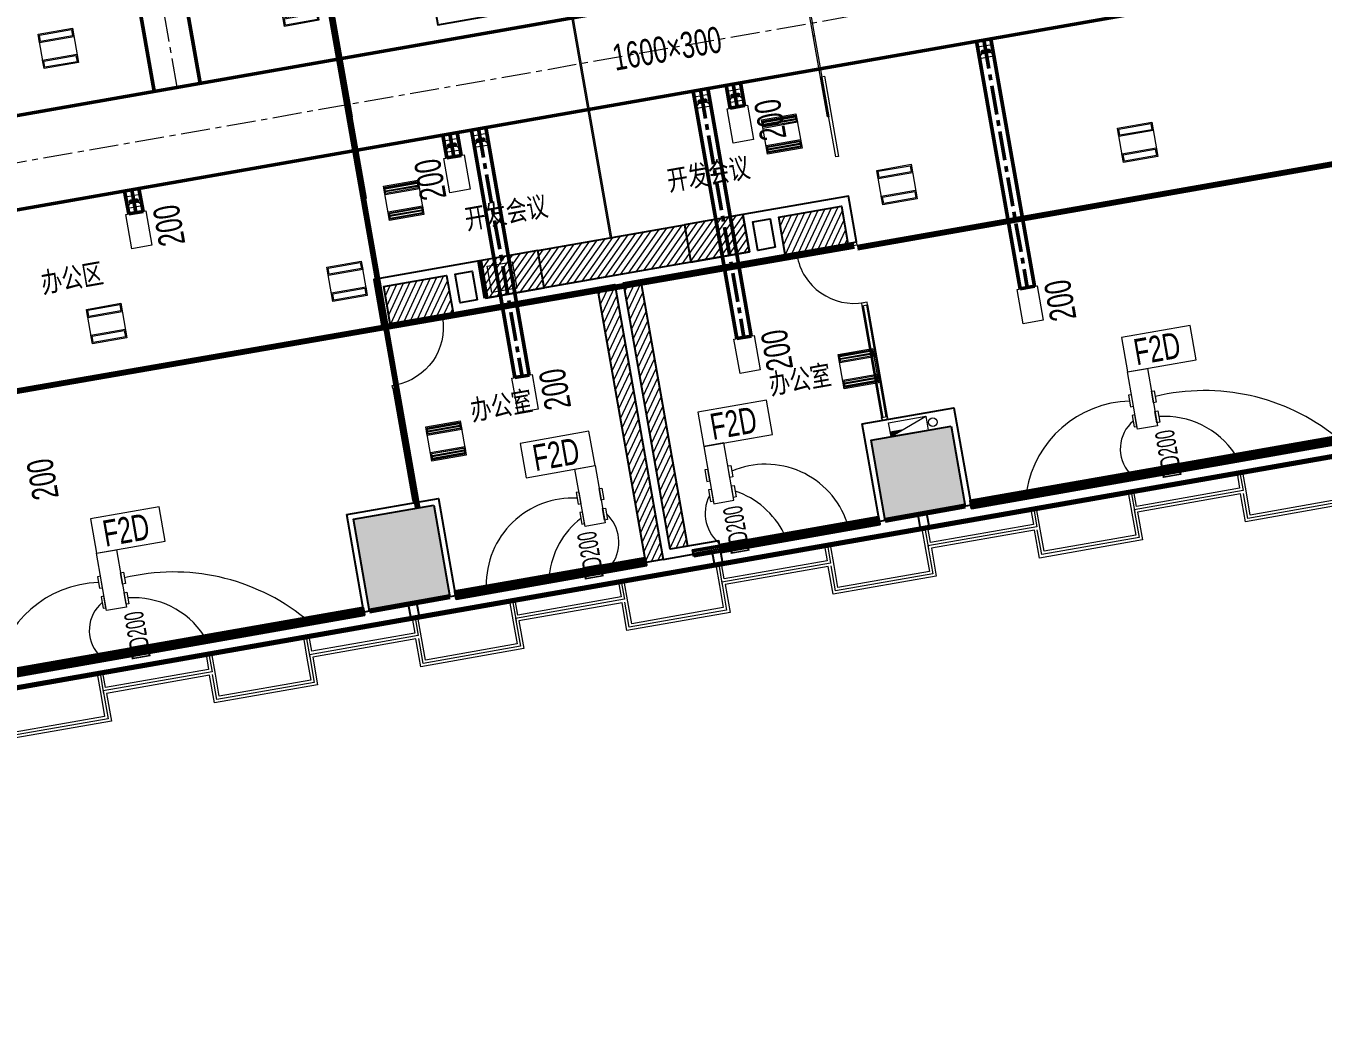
# Model space of a CAD drawing. Extents: x 268762 to 375185, y -23962 to 35476.
# Drawn here: x 312995 to 335298, y -16635 to 400 of the extents above; entities that cross this region are included whole.
import ezdxf
from ezdxf.enums import TextEntityAlignment as Align

# ---------------------------------------------------------------- set-up
doc = ezdxf.new("R2010")
doc.units = 0
doc.header["$LTSCALE"] = 400
doc.header["$MEASUREMENT"] = 0
doc.linetypes.add('CENTER', pattern=[2, 1.25, -0.25, 0.25, -0.25])
doc.linetypes.add('DASH', pattern=[0.35, 0.25, -0.1])
doc.layers.get('0').update_dxf_attribs({"color": 8})
for name, color, linetype, lineweight in [('A05-307S$0$BP_07__消火栓标注', 8, 'Continuous', 9), ('A05-307S$0$BP_07_A-PATT-WALL', 8, 'Continuous', 13), ('A05-307S$0$BP_07_A-STRU-COLS', 8, 'Continuous', 25), ('A05-307S$0$BP_07_A-WALL-FULL', 8, 'Continuous', 70), ('A05-307S$0$BP_07_BP-01$0$A-GLAZ-FULL', 8, 'Continuous', 13), ('A05-307S$0$FF_07_A-1', 8, 'Continuous', 13), ('A05-307S$0$FF_07_A-HVAC-FIXT', 8, 'Continuous', 35), ('A05-307S$0$PP_07_A-1', 8, 'Continuous', 13), ('A05-307S$0$PP_07_A-ANNO-RMNA-CH', 8, 'Continuous', 13), ('A05-307S$0$PP_07_A-DOOR', 8, 'Continuous', 13), ('A05-307S$0$PP_07_A-EQPM', 8, 'Continuous', 9), ('A05-307S$0$PP_07_A-FURN-WKSF', 8, 'Continuous', 25), ('A05-307S$0$PP_07_A-GLAZ-FULL', 8, 'Continuous', 13), ('A05-307S$0$PP_07_A-MLWK-SURF', 8, 'Continuous', 25), ('A05-307S$0$PP_07_A-PATT-MLWK', 8, 'Continuous', 13), ('A05-307S$0$PP_07_A-WALL-BLCK', 8, 'Continuous', 25), ('A05-307S$0$PP_07_A-WALL-FULL', 8, 'Continuous', 70), ('A05-307S$0$PP_07_PP_13$0$A-DOOR', 8, 'Continuous', 13), ('A05-307S$0$PP_07_PP_13$1$A-WALL-FULL', 8, 'Continuous', 70), ('暖通-送风-2D边线', 2, 'Continuous', 50), ('暖通-送风-圆风管中线', 5, 'CENTER', 50), ('暖通-送风-方风管中线', 8, 'CENTER', 15), ('暖通-送风-标注', 3, 'Continuous', 20), ('暖通-送风-法兰', 3, 'Continuous', 20), ('暖通-送风-阀门', 3, 'Continuous', 20)]:
    doc.layers.add(name, color=color, linetype=linetype, lineweight=lineweight)
doc.layers.add('暖通-排风-风口', color=7, linetype='Continuous')
doc.layers.add('防火帆布', color=1, linetype='DASH')
doc.styles.add('A05-307S$0$Standard', font='txt')
doc.styles.add('NT', font='@hvac.shx', dxfattribs={"width": 0.7, "bigfont": '@hvac1.shx'})
doc.linetypes.add('BATTING', pattern='A,0.0001,-0.1,[134,ltypeshp.shx,S=0.1,R=0,X=-0.1,Y=0],-0.2,[134,ltypeshp.shx,S=0.1,R=180,X=0.1,Y=0],-0.1', length=0.4001)

# ---------------------------------------------------------------- blocks, each defined once
blk = doc.blocks.new('A05-307S$0$A05_307S_dwg_A$C03726D9D-2248-Level 1')
at = {"layer": 'A05-307S$0$PP_07_A-GLAZ-FULL', "color": 0}
blk.add_lwpolyline([(-25, -50), (-25, -40), (0, -40), (0, 40), (-25, 40), (-25, 50), (-50, 50), (-50, -50)], close=True, dxfattribs=at)
blk = doc.blocks.new('A05-307S$0$A05_307S_dwg_A$C03726D9D-2249-Level 1')
at = {"layer": 'A05-307S$0$PP_07_A-GLAZ-FULL', "color": 0}
blk.add_lwpolyline([(-25, -50), (-25, -40), (0, -40), (0, 40), (-25, 40), (-25, 50), (-50, 50), (-50, -50)], close=True, dxfattribs=at)
blk = doc.blocks.new('A05-307S$0$A05_307S_dwg_A$C7DC21D1F-2250-Level 1')
at = {"layer": 'A05-307S$0$PP_07_A-DOOR', "color": 0}
for points in [[(-50, -50), (0, -50), (0, 50), (-50, 50)], [(1000, -50), (1050, -50), (1050, 50), (1000, 50)]]:
    blk.add_lwpolyline(points, close=True, dxfattribs=at)
blk.add_lwpolyline([(0, 0), (12, 0), (12, -1000), (0, -1000), (0, 0)], dxfattribs=at)
blk.add_arc((0, 0), 1000, 270, 0, dxfattribs=at)
blk = doc.blocks.new('A05-307S$0$A05_307S_dwg_A$C7DC21D1F-2247-Level 1')
at = {"layer": 'A05-307S$0$PP_07_A-DOOR', "color": 0}
for points in [[(-50, -50), (0, -50), (0, 50), (-50, 50)], [(1000, -50), (1050, -50), (1050, 50), (1000, 50)]]:
    blk.add_lwpolyline(points, close=True, dxfattribs=at)
blk.add_lwpolyline([(0, 0), (12, 0), (12, -1000), (0, -1000), (0, 0)], dxfattribs=at)
blk.add_arc((0, 0), 1000, 270, 0, dxfattribs=at)
blk = doc.blocks.new('A05-307S$0$A05_307S_dwg_breakout-1-2254-Level 1')
at = {"layer": 'A05-307S$0$PP_07_A-DOOR', "color": 8}
for p, q in [((-2235, -150), (-2235, 10)), ((-2215, -150), (-2215, 10)), ((-10, -150), (-10, 10)), ((10, -150), (10, 10)), ((2215, -150), (2215, 10)), ((2235, -150), (2235, 10))]:
    blk.add_line(p, q, dxfattribs=at)
for points in [[(-2000, 30), (-2000, 10), (-2800, 10), (-2800, 30), (-2000, 30), (-1434, 596), (-1420, 582), (-1986, 16)], [(2000, 30), (2000, 10), (2800, 10), (2800, 30), (2000, 30), (1434, 596), (1420, 582), (1986, 16)], [(-2000, 10), (-1434, -556), (-1420, -542), (-1986, 24)], [(-1200, 30), (1200, 30), (1200, 10), (-1200, 10)], [(2000, 10), (1434, -556), (1420, -542), (1986, 24)], [(-116, -393), (-116, -1423), (-86, -1423), (-86, -393)], [(-56, -393), (-56, -1423), (-26, -1423), (-26, -393)], [(4, -393), (4, -1423), (34, -1423), (34, -393)], [(64, -393), (64, -1423), (94, -1423), (94, -393)], [(-15, -1500), (-150, -1500), (-150, -1470), (-15, -1470)], [(-15, -1500), (-15, -2530), (15, -2530), (15, -1500)], [(15, -1500), (150, -1500), (150, -1470), (15, -1470)], [(-15, -2530), (-15, -3560), (15, -3560), (15, -2530)], [(-15, -3560), (-15, -4590), (15, -4590), (15, -3560)], [(-15, -4590), (-15, -5620), (15, -5620), (15, -4590)]]:
    blk.add_lwpolyline(points, close=True, dxfattribs=at)
for points in [[(-4025, 10), (-3800, 10), (-3098, -702), (-3084, -688), (-3786, 24), (-3800, 10), (-3800, 30), (-4025, 30), (-4025, -2805), (-4045, -2805), (-4045, 30), (-4025, 30)], [(4025, 10), (3800, 10), (3098, -702), (3084, -688), (3786, 24), (3800, 10), (3800, 30), (4045, 30)], [(4025, 30), (4045, 30), (4045, -2805), (4025, -2805), (4025, 30)], [(-4025, -2805), (-4045, -2805), (-4045, -4220), (-4025, -4220), (-4025, -2805)], [(4025, -2805), (4045, -2805), (4045, -4220), (4025, -4220), (4025, -2805)]]:
    blk.add_lwpolyline(points, dxfattribs=at)
for centre, radius, start, end in [((-2026, 20), 826, 317.1812, 42.8188), ((2026, 20), 826, 137.1812, 222.8188), ((-4205, 174), 1415, 322.4443, 353.3252), ((4205, 174), 1415, 186.6748, 217.5557)]:
    blk.add_arc(centre, radius, start, end, dxfattribs=at)
at = {"layer": 'A05-307S$0$PP_07_PP_13$0$A-DOOR', "color": 8}
for points in [[(-4095, -3520), (-4095, -4920), (-4045, -4920), (-4045, -3520), (-4095, -3520)], [(4095, -3520), (4095, -4920), (4045, -4920), (4045, -3520), (4095, -3520)]]:
    blk.add_lwpolyline(points, dxfattribs=at)
at = {"layer": 'A05-307S$0$PP_07_PP_13$1$A-WALL-FULL', "color": 8, "lineweight": 25}
for points in [[(250, -1350), (250, -150), (-250, -150), (-250, -1350), (-2150, -1350), (-2150, -150), (-2300, -150), (-2300, -1500), (-150, -1500), (-150, -250), (150, -250), (150, -1500), (2300, -1500), (2300, -150)], [(2300, -150), (2150, -150), (2150, -1350), (250, -1350)]]:
    blk.add_lwpolyline(points, dxfattribs=at)
blk = doc.blocks.new('A05-307S$0$A05_307S_dwg_GPS_xf_消火栓单平-2240-Level 1')
at = {"layer": 'A05-307S$0$BP_07__消火栓标注'}
blk.add_hatch(color=0, dxfattribs=at).paths.add_polyline_path([(-325, -240), (-81, -150), (-325, -150)], flags=0)
at = {"layer": 'A05-307S$0$BP_07__消火栓标注', "color": 0}
blk.add_lwpolyline([(-325, -240), (-325, 0), (325, 0), (325, -240), (-325, -240), (325, 0)], dxfattribs=at)
blk = doc.blocks.new('A05-307S$0$A05_307S_dwg_HVAC-plan-V8-Level 1')
at = {"layer": 'A05-307S$0$FF_07_A-1', "color": 0}
for points in [[(0, 450), (0, 600), (600, 600), (600, 450)], [(0, 600), (600, 600), (600, 0), (0, 0), (0, 150), (600, 150), (600, 0), (0, 0)], [(20, 470), (20, 580), (580, 580), (580, 470)], [(20, 20), (20, 130), (580, 130), (580, 20)]]:
    blk.add_lwpolyline(points, close=True, dxfattribs=at)
blk = doc.blocks.new('A05-307S$0$A05_307S_dwg_HVAC-plan-V9-Level 1')
at = {"layer": 'A05-307S$0$FF_07_A-1'}
h = blk.add_hatch(dxfattribs=at)
h.set_pattern_fill('FP_22', color=0, style=0, pattern_type=2)
h.set_pattern_definition([(180, (51437.475, 6017.17), (-6e-15, -47.625), []), (180, (51421.6, 6033.046), (-6e-15, -47.625), [])])
h.paths.add_polyline_path([(20, 470), (580, 470), (580, 580), (20, 580)], flags=0)
h = blk.add_hatch(dxfattribs=at)
h.set_pattern_fill('FP_23', color=0, style=0, pattern_type=2)
h.set_pattern_definition([(180, (51887.475, 6017.17), (-6e-15, -47.625), []), (180, (51871.6, 6033.046), (-6e-15, -47.625), [])])
h.paths.add_polyline_path([(20, 20), (580, 20), (580, 130), (20, 130)], flags=0)
at = {"layer": 'A05-307S$0$FF_07_A-1', "color": 0}
for points in [[(0, 450), (0, 600), (600, 600), (600, 450)], [(0, 600), (600, 600), (600, 0), (0, 0), (0, 150), (600, 150), (600, 0), (0, 0)], [(20, 470), (20, 580), (580, 580), (580, 470)], [(20, 20), (20, 130), (580, 130), (580, 20)]]:
    blk.add_lwpolyline(points, close=True, dxfattribs=at)
blk = doc.blocks.new('VAV变风量末端（吊顶式）')
at = {"layer": '暖通-送风-阀门'}
for points in [[(-88257, 254067), (-88057, 254067), (-88057, 254017), (-88257, 254017)], [(-87907, 254067), (-87707, 254067), (-87707, 254017), (-87907, 254017)], [(-88657, 254017), (-87657, 254017), (-87657, 253667), (-88657, 253667)], [(-88257, 253617), (-88057, 253617), (-88057, 253667), (-88257, 253667)], [(-87907, 253617), (-87707, 253617), (-87707, 253667), (-87907, 253667)]]:
    blk.add_lwpolyline(points, close=True, dxfattribs=at)
blk = doc.blocks.new('FK3_H')
for p, q in [((0.5, 0.5), (-0.5, 0.5)), ((-0.5, 0.5), (-0.5, -0.5)), ((0.5, -0.5), (0.5, 0.5)), ((0.5, 0.25), (-0.5, 0.25)), ((0.5, 0), (-0.5, 0)), ((0.5, -0.25), (-0.5, -0.25)), ((-0.5, -0.5), (0.5, -0.5))]:
    blk.add_line(p, q)
blk = doc.blocks.new('*U141', base_point=(67653, 24635))
at = {"layer": '暖通-送风-法兰'}
for p, q in [((67778, 24735), (67528, 24735)), ((67778, 24535), (67528, 24535))]:
    blk.add_line(p, q, dxfattribs=at)
at = {"layer": '暖通-送风-阀门'}
for p, q in [((67528, 24735), (67528, 24535)), ((67659, 24691), (67546, 24578)), ((67646, 24691), (67759, 24578)), ((67778, 24735), (67778, 24535))]:
    blk.add_line(p, q, dxfattribs=at)
at = {"layer": '暖通-送风-阀门', "const_width": 40}
for points in [[(67583, 24635, 1), (67623, 24635, 1)], [(67683, 24635, 1), (67723, 24635, 1)]]:
    blk.add_lwpolyline(points, format="xyb", close=True, dxfattribs=at)

msp = doc.modelspace()

# ---------------------------------------------------------------- hatches: boundary and pattern name
at = {"layer": 'A05-307S$0$BP_07_A-PATT-WALL'}
h = msp.add_hatch(color=8, dxfattribs=at)
h.paths.add_polyline_path([(372089, -310), (373468, -68), (373455, 6), (372076, -236)])
h.paths.add_polyline_path([(354360, -3425), (355739, -3183), (355497, -1804), (354118, -2046)])
h.paths.add_polyline_path([(364603, -1625), (364590, -1551), (363212, -1794), (363225, -1868)])
h.paths.add_polyline_path([(345496, -4983), (346875, -4741), (346633, -3362), (345254, -3604), (345496, -4983)])
h.paths.add_polyline_path([(336632, -6541), (338011, -6298), (337769, -4919), (336390, -5162), (336632, -6541)])
h.paths.add_polyline_path([(310039, -11214), (311418, -10971), (311141, -9396), (309763, -9638)])
h.paths.add_polyline_path([(327768, -8098), (329147, -7856), (328904, -6477), (327526, -6719), (327644, -7395)])
h.paths.add_polyline_path([(320283, -9414), (320006, -7838), (318627, -8080), (318904, -9656), (319568, -9539)])
h.paths.add_polyline_path([(301175, -12771), (302554, -12529), (302277, -10953), (300898, -11196), (301175, -12771)])
h.paths.add_polyline_path([(283447, -15887), (284826, -15644), (284549, -14069), (283170, -14311), (283446, -15881)])
h.paths.add_polyline_path([(292311, -14329), (293690, -14087), (293413, -12511), (292034, -12753)])
h.paths.add_polyline_path([(291414, -1135), (291397, -1037), (290880, -1128), (290585, 547), (290388, 512), (290683, -1162), (290018, -1279), (290035, -1378)])
h.paths.add_polyline_path([(281219, -2927), (282550, -2693), (282238, -920), (280859, -1162), (281171, -2935)])
h.paths.add_polyline_path([(371192, 12884), (370880, 14657), (369501, 14415), (369813, 12642)])
h.paths.add_polyline_path([(360949, 11084), (362327, 11326), (362016, 13099), (360637, 12857), (360673, 12651)])
h.paths.add_polyline_path([(280508, 8929), (280196, 10702), (278817, 10460), (279129, 8687), (279177, 8695)])
h.paths.add_polyline_path([(367770, 24264), (369149, 24506), (368838, 26279), (367459, 26036), (367765, 24293)])
h.paths.add_polyline_path([(358889, 22804), (360268, 23047), (359991, 24623), (358612, 24380)])
h.paths.add_polyline_path([(288640, 10460), (288837, 10494), (288543, 12169), (288346, 12134), (288604, 10668)])
at = {"layer": 'A05-307S$0$PP_07_A-PATT-MLWK'}
h = msp.add_hatch(dxfattribs=at)
h.set_pattern_fill('FP_20', color=8, style=0, pattern_type=2)
h.set_pattern_definition([(54.967, (302476.26, -73947.155), (-77.99275, 54.67808), [])])
h.paths.add_polyline_path([(325434, -3483), (325321, -2843), (320791, -3639), (320903, -4279), (322259, -4041)], flags=0)
h = msp.add_hatch(dxfattribs=at)
h.set_pattern_fill('FP_1', color=8, style=0, pattern_type=2)
h.set_pattern_definition([(64.933, (304875.46, 13921.86), (-86.2787, 40.3553), [])])
h.paths.add_polyline_path([(327129, -3337), (327017, -2697), (325938, -2887), (326051, -3527), (326937, -3371)], flags=0)
h = msp.add_hatch(dxfattribs=at)
h.set_pattern_fill('FP_19', color=8, style=0, pattern_type=2)
h.set_pattern_definition([(64.933, (298089.45, 12729.36), (-86.2787, 40.3553), [])])
h.paths.add_polyline_path([(320338, -4531), (320226, -3890), (319147, -4080), (319260, -4720)], flags=0)
h = msp.add_hatch(dxfattribs=at)
h.set_pattern_fill('FP_8', color=8, style=0, pattern_type=2)
h.set_pattern_definition([(64.933, (318973.54, -3958.19), (-86.2787, 40.3553), [])])
h.paths.add_polyline_path([(323656, -8821), (323951, -8769), (323121, -4042), (322825, -4094), (323532, -8118)], flags=0)
h.paths.add_polyline_path([(324073, -8595), (324369, -8543), (323564, -3964), (323268, -4016), (323975, -8040)], flags=0)

# ---------------------------------------------------------------- linework, layer by layer
at = {"layer": 'A05-307S$0$BP_07__消火栓标注', "color": 8}
msp.add_circle((328588, -6411), 75, dxfattribs=at)
at = {"layer": 'A05-307S$0$BP_07_A-STRU-COLS', "color": 8}
for points in [[(328904, -6477), (329147, -7856), (327768, -8098), (327526, -6719)], [(320006, -7838), (320283, -9414), (318904, -9656), (318627, -8080)]]:
    msp.add_lwpolyline(points, close=True, dxfattribs=at)
at = {"layer": 'A05-307S$0$BP_07_A-WALL-FULL', "color": 8}
for p, q in [((329147, -7856), (327768, -8098)), ((320283, -9414), (318904, -9656))]:
    msp.add_line(p, q, dxfattribs=at)
msp.add_lwpolyline([(281534, 16391), (362488, 30617), (369377, 27252), (369397, 27139), (369791, 27208), (374594, -123), (280634, -16635), (275831, 10696), (276225, 10766), (276205, 10879)], close=True, dxfattribs=at)
at = {"layer": 'A05-307S$0$BP_07_BP-01$0$A-GLAZ-FULL', "color": 8}
for p, q in [((331997, -7609), (332059, -7964)), ((328451, -8232), (328514, -8587)), ((324906, -8855), (324968, -9210)), ((321360, -9478), (321422, -9833)), ((317814, -10101), (317877, -10456)), ((314269, -10724), (314331, -11079))]:
    msp.add_line(p, q, dxfattribs=at)
for points in [[(337414, -6657), (337468, -6963), (335596, -7292), (335680, -7770), (334006, -8064), (333931, -7635)], [(333868, -7280), (333922, -7586), (332051, -7915), (332135, -8393), (330460, -8687), (330385, -8258)], [(333918, -7271), (333819, -7289), (333864, -7545), (332091, -7857), (332046, -7600), (331948, -7618)], [(335622, -7729), (334047, -8006), (333980, -7626), (333918, -7271)], [(331948, -7618), (332010, -7973), (332077, -8352), (330501, -8629), (330434, -8249), (330372, -7895), (330273, -7912), (330318, -8168), (328546, -8480), (328501, -8223), (328402, -8241), (328464, -8596), (328531, -8975), (326955, -9252), (326889, -8873), (326826, -8518), (326728, -8535), (326773, -8791), (325000, -9103), (324955, -8846), (324856, -8864), (324919, -9219), (324985, -9598), (323410, -9875), (323343, -9496), (323281, -9141), (323182, -9158), (323227, -9414), (321454, -9726), (321409, -9470), (321311, -9487), (321373, -9842), (321440, -10221)], [(335738, -7810), (333965, -8122), (333881, -7644), (332109, -7955), (332193, -8433)], [(330323, -7903), (330376, -8209), (328505, -8538), (328589, -9016), (326915, -9310), (326839, -8881)], [(332193, -8433), (330420, -8745), (330336, -8267), (328563, -8578), (328647, -9056)], [(326777, -8526), (326831, -8832), (324959, -9161), (325043, -9639), (323369, -9933), (323294, -9504)], [(328647, -9056), (326874, -9368), (326790, -8890), (325017, -9201), (325101, -9679), (323328, -9991), (323244, -9513), (321472, -9824), (321556, -10303), (319783, -10614), (319699, -10136), (317926, -10448), (318010, -10926)], [(323231, -9149), (323285, -9455), (321414, -9784), (321498, -10262), (319823, -10556), (319748, -10127)], [(319686, -9772), (319739, -10078), (317868, -10407), (317952, -10885), (316278, -11179), (316202, -10750)], [(319735, -9764), (319636, -9781), (319681, -10038), (317909, -10349), (317864, -10093), (317765, -10110)], [(321440, -10221), (319864, -10498), (319797, -10119), (319735, -9764)], [(317765, -10110), (317827, -10465), (317894, -10844), (316318, -11121), (316252, -10742), (316189, -10387), (316091, -10404), (316136, -10661), (314363, -10972), (314318, -10716), (314219, -10733), (314282, -11088), (314348, -11467), (312773, -11744), (312706, -11365), (312644, -11010), (312545, -11027), (312590, -11284), (310817, -11595), (310772, -11339), (310674, -11356), (310736, -11711), (310803, -12091)], [(316140, -10396), (316194, -10701), (314322, -11030), (314406, -11508), (312732, -11802), (312657, -11374)], [(318010, -10926), (316237, -11237), (316153, -10759), (314380, -11071), (314464, -11549), (312691, -11860), (312607, -11382), (310835, -11694), (310919, -12172)]]:
    msp.add_lwpolyline(points, dxfattribs=at)
at = {"layer": 'A05-307S$0$FF_07_A-HVAC-FIXT', "color": 8}
for p, q in [((336527, -6519), (329238, -7799)), ((336532, -6548), (329243, -7829)), ((336537, -6578), (329249, -7858)), ((327662, -8076), (324929, -8557)), ((327668, -8106), (324934, -8586)), ((327673, -8135), (324940, -8616)), ((323649, -8782), (320374, -9357)), ((323654, -8811), (320379, -9387)), ((323659, -8841), (320384, -9416)), ((318798, -9634), (311510, -10915)), ((318803, -9663), (311515, -10944)), ((318809, -9693), (311520, -10974))]:
    msp.add_line(p, q, dxfattribs=at)
for points in [[(336521, -6484), (329232, -7765), (329254, -7888), (336542, -6607)], [(327656, -8042), (324923, -8522), (324945, -8645), (327678, -8165)], [(323643, -8747), (320368, -9323), (320390, -9446), (323664, -8870)], [(318792, -9599), (311504, -10880), (311525, -11003), (318814, -9723)]]:
    msp.add_lwpolyline(points, close=True, dxfattribs=at)
at = {"layer": 'A05-307S$0$PP_07_A-1', "color": 8}
for p, q in [((327379, -4410), (327716, -6331)), ((327390, -4408), (327728, -6329)), ((327446, -4399), (327783, -6319)), ((327457, -4396), (327795, -6317)), ((319312, -5828), (319650, -7748)), ((319324, -5826), (319662, -7746)), ((319379, -5816), (319717, -7736)), ((319391, -5814), (319728, -7734))]:
    msp.add_line(p, q, dxfattribs=at)
at = {"layer": 'A05-307S$0$PP_07_A-EQPM', "color": 8}
msp.add_lwpolyline([(320925, -3727), (321354, -3652), (321434, -4105), (321005, -4180)], close=True, dxfattribs=at)
at = {"layer": 'A05-307S$0$PP_07_A-FURN-WKSF', "color": 8}
for p, q in [((326051, -3527), (327129, -3337)), ((320338, -4531), (319260, -4720))]:
    msp.add_line(p, q, dxfattribs=at)
at = {"layer": 'A05-307S$0$PP_07_A-GLAZ-FULL', "color": 8}
for p, q in [((327369, -4412), (327706, -6332)), ((327467, -4395), (327805, -6315)), ((319302, -5830), (319640, -7750)), ((319401, -5812), (319738, -7733))]:
    msp.add_line(p, q, dxfattribs=at)
at = {"layer": 'A05-307S$0$PP_07_A-MLWK-SURF', "color": 8}
for points in [[(325321, -2843), (324317, -3019), (324429, -3659), (325434, -3483)], [(323268, -4016), (323564, -3964), (324369, -8543), (324073, -8595)], [(322825, -4094), (323121, -4042), (323951, -8769), (323656, -8821)]]:
    msp.add_lwpolyline(points, close=True, dxfattribs=at)
msp.add_lwpolyline([(321795, -3462), (324317, -3019), (324429, -3659), (321908, -4102), (321795, -3462), (320791, -3639), (320903, -4279), (321908, -4102), (321795, -3462)], dxfattribs=at)
at = {"layer": 'A05-307S$0$PP_07_A-WALL-BLCK', "color": 8}
for points in [[(327375, -6441), (328951, -6164), (329245, -7839), (327669, -8116)], [(318511, -7999), (320087, -7722), (320381, -9396), (318805, -9673)]]:
    msp.add_lwpolyline(points, close=True, dxfattribs=at)
at = {"layer": 'A05-307S$0$PP_07_A-WALL-FULL', "color": 8}
msp.add_line((320791, -3639), (320903, -4279), dxfattribs=at)
at = {"layer": 'A05-307S$0$PP_07_A-WALL-FULL', "color": 8, "lineweight": 25}
for points in [[(326051, -3527), (325938, -2887), (327017, -2697), (327129, -3337), (327277, -3311), (327138, -2523), (325321, -2843), (325434, -3483), (320903, -4279), (320791, -3639), (318974, -3958), (319112, -4746), (319260, -4720), (319147, -4080), (320226, -3890), (320338, -4531), (323121, -4042), (323951, -8769), (324788, -8622), (324832, -8868), (324979, -8842), (324910, -8448), (324073, -8595), (323268, -4016)], [(325877, -3405), (325581, -3457), (325495, -2965), (325790, -2913)], [(320756, -4305), (320460, -4357), (320374, -3864), (320669, -3813)], [(328334, -7999), (328482, -7973), (328525, -8219), (328377, -8245)]]:
    msp.add_lwpolyline(points, close=True, dxfattribs=at)
msp.add_lwpolyline([(319716, -9513), (319568, -9539), (319612, -9785), (319759, -9759), (319716, -9513), (319568, -9539), (319612, -9785), (319759, -9759), (319716, -9513)], dxfattribs=at)
at = {"layer": '暖通-送风-2D边线'}
for p, q in [((315202, -723), (311929, 17903)), ((315990, -584), (312717, 18041)), ((297828, -3776), (347448, 4944)), ((297828, -3776), (347241, 4908)), ((298105, -5351), (347725, 3368)), ((298105, -5351), (347518, 3332)), ((329341, 138), (330089, -4118)), ((329587, 181), (330335, -4075)), ((325034, -619), (325103, -1013)), ((325280, -576), (325350, -970)), ((324470, -718), (325218, -4974)), ((324717, -675), (325464, -4931)), ((325103, -1013), (325350, -970)), ((320162, -1475), (320231, -1869)), ((320408, -1432), (320477, -1826)), ((320654, -1389), (321402, -5645)), ((320900, -1346), (321648, -5601)), ((320231, -1869), (320477, -1826)), ((314692, -2437), (314761, -2831)), ((314938, -2393), (315008, -2787)), ((314761, -2831), (315008, -2787)), ((330089, -4118), (330335, -4075)), ((325218, -4974), (325464, -4931)), ((321402, -5645), (321648, -5601))]:
    msp.add_line(p, q, dxfattribs=at)
at = {"layer": '暖通-送风-圆风管中线', "color": 8}
for p, q in [((329464, 159), (330212, -4096)), ((325157, -598), (325226, -992)), ((324593, -697), (325341, -4952)), ((320285, -1454), (320354, -1848)), ((320777, -1367), (321525, -5623)), ((314815, -2415), (314884, -2809))]:
    msp.add_line(p, q, dxfattribs=at)
at = {"layer": '暖通-送风-方风管中线'}
for p, q in [((315596, -653), (312323, 17972)), ((297540, -4638), (347586, 4156))]:
    msp.add_line(p, q, dxfattribs=at)
at = {"layer": '暖通-送风-阀门'}
for points in [[(325399, -961), (325503, -1552), (325158, -1613), (325054, -1022)], [(320527, -1817), (320631, -2408), (320286, -2469), (320182, -1878)], [(315057, -2779), (315161, -3370), (314816, -3430), (314712, -2839)], [(330384, -4066), (330488, -4657), (330144, -4718), (330040, -4127)], [(331934, -5546), (333116, -5338), (333012, -4747), (331830, -4955)], [(325514, -4922), (325617, -5513), (325273, -5574), (325169, -4983)], [(321697, -5593), (321801, -6184), (321456, -6244), (321352, -5653)], [(324650, -6828), (325832, -6621), (325728, -6030), (324546, -6237)], [(321598, -7365), (322780, -7157), (322676, -6566), (321495, -6774)], [(314206, -8664), (315388, -8456), (315284, -7865), (314102, -8073)]]:
    msp.add_lwpolyline(points, close=True, dxfattribs=at)
at = {"layer": '暖通-送风-阀门', "linetype": 'BATTING'}
for centre, radius, start, end in [((333262, -9468), 3601, 51.2429, 103.6157), ((332032, -7907), 1861, 91.8792, 170.3617), ((332438, -6868), 626, 130.4628, 221.6641), ((332573, -7763), 1453, 33.4511, 93.8564), ((325712, -8615), 1482, 18.8292, 113.0631), ((322392, -9199), 1482, 86.8704, 181.1043), ((325342, -7979), 668, 152.8315, 233.8034), ((324734, -8969), 1447, 26.3304, 71.5869), ((322522, -8474), 668, 326.1301, 47.102), ((323431, -9198), 1447, 128.3466, 173.6031), ((315534, -12586), 3601, 51.2429, 103.6157), ((314304, -11025), 1861, 91.8792, 170.3617), ((314710, -9986), 626, 130.4628, 221.6641), ((314845, -10881), 1453, 33.4511, 93.8564)]:
    msp.add_arc(centre, radius, start, end, dxfattribs=at)
at = {"layer": '防火帆布', "ltscale": 5, "const_width": 100}
for points in [[(319731, -7886), (317712, 3608)], [(327289, -3411), (345914, -138)], [(301433, -7853), (327238, -3381)]]:
    msp.add_lwpolyline(points, dxfattribs=at)

# ---------------------------------------------------------------- block references
at = {"color": 3, "rotation": 9.967399037201316}
for name, p in [('A05-307S$0$A05_307S_dwg_HVAC-plan-V8-Level 1', (317442, 393)), ('A05-307S$0$A05_307S_dwg_HVAC-plan-V8-Level 1', (313306, -334)), ('A05-307S$0$A05_307S_dwg_HVAC-plan-V9-Level 1', (325748, -1803)), ('A05-307S$0$A05_307S_dwg_HVAC-plan-V8-Level 1', (331865, -1946)), ('A05-307S$0$A05_307S_dwg_HVAC-plan-V8-Level 1', (327728, -2673)), ('A05-307S$0$A05_307S_dwg_HVAC-plan-V9-Level 1', (319247, -2945)), ('A05-307S$0$A05_307S_dwg_HVAC-plan-V8-Level 1', (318273, -4335)), ('A05-307S$0$A05_307S_dwg_HVAC-plan-V8-Level 1', (314137, -5062)), ('A05-307S$0$A05_307S_dwg_HVAC-plan-V9-Level 1', (327066, -5836)), ('A05-307S$0$A05_307S_dwg_HVAC-plan-V9-Level 1', (319974, -7082))]:
    msp.add_blockref(name, p, dxfattribs=at)
at = {"extrusion": (0, 0, -1)}
for name, p, zscale, rotation in [('A05-307S$0$A05_307S_dwg_A$C7DC21D1F-2250-Level 1', (-319170, -4787), -0.9999999999999957, 260.0332628473005), ('A05-307S$0$A05_307S_dwg_A$C03726D9D-2249-Level 1', (-327764, -6373), -0.9999999999999976, 260.0332628473266), ('A05-307S$0$A05_307S_dwg_A$C03726D9D-2249-Level 1', (-327764, -6373), -1.000000000000003, 260.0332628473005)]:
    msp.add_blockref(name, p, dxfattribs=dict(at, zscale=zscale, rotation=rotation))
at = {"color": 1, "rotation": 9.966749972722557}
msp.add_blockref('A05-307S$0$A05_307S_dwg_GPS_xf_消火栓单平-2240-Level 1', (328149, -6366), dxfattribs=at)
at = {"rotation": 279.9667371527255}
msp.add_blockref('A05-307S$0$A05_307S_dwg_A$C03726D9D-2248-Level 1', (319698, -7790), dxfattribs=at)
at = {"layer": 'A05-307S$0$PP_07_A-1', "color": 8}
for name, p, rotation in [('A05-307S$0$A05_307S_dwg_breakout-1-2254-Level 1', (322083, 2295), 9.966749972722557), ('A05-307S$0$A05_307S_dwg_A$C7DC21D1F-2247-Level 1', (327236, -3369), 279.9667371526994)]:
    msp.add_blockref(name, p, dxfattribs=dict(at, rotation=rotation))
at = {"layer": '暖通-排风-风口', "color": 8, "yscale": 125}
for p, xscale, rotation in [((335527, -6722), 999.9999999999998, 9.966749972722557), ((333754, -7034), 999.9999999999998, 9.966749972722557), ((331981, -7345), 999.9999999999998, 9.966749972722557), ((330208, -7657), 999.9999999999998, 9.966749972722557), ((326042, -8389), -999.9999999999998, 9.966749972722546), ((327125, -8199), -999.9999999999998, 9.966749972722546), ((324959, -8579), -999.9999999999998, 9.966749972722546), ((323087, -8908), 999.9999999999998, 9.966749972722557), ((320921, -9289), 999.9999999999998, 9.966749972722557), ((322004, -9099), 999.9999999999998, 9.966749972722557), ((317799, -9840), 999.9999999999998, 9.966749972722557), ((316026, -10152), 999.9999999999998, 9.966749972722557), ((314253, -10463), 999.9999999999998, 9.966749972722557)]:
    msp.add_blockref('FK3_H', p, dxfattribs=dict(at, xscale=xscale, rotation=rotation))
at = {"layer": '暖通-送风-阀门', "xscale": -1}
for name, p, rotation in [('*U141', (329499, -38), 9.966749970221187), ('*U141', (324628, -894), 9.966749970221187), ('*U141', (325192, -795), 9.966749970221187), ('*U141', (320320, -1651), 9.966749970221187), ('*U141', (320812, -1564), 9.966749970221187), ('*U141', (314850, -2612), 9.966749970221187), ('VAV变风量末端（吊顶式）', (590178, -50183), 99.96674997272255)]:
    msp.add_blockref(name, p, dxfattribs=dict(at, rotation=rotation))
at = {"layer": '暖通-送风-阀门', "rotation": 279.9667499727225}
for p in [(97439, -136769), (87941, -138441), (79712, -139887)]:
    msp.add_blockref('VAV变风量末端（吊顶式）', p, dxfattribs=at)

# ---------------------------------------------------------------- texts
at = {"layer": 'A05-307S$0$PP_07_A-ANNO-RMNA-CH', "color": 0, "lineweight": 35, "char_height": 350.42, "attachment_point": 2, "rotation": 9.9667, "line_spacing_factor": 0.938532, "style": 'A05-307S$0$Standard'}
for s, insert, width in [('{\\fSimSun|b0|i0|c134|p2;\\W0.75;开发会议}', (324698, -1968), 2366.64), ('{\\fSimSun|b0|i0|c134|p2;\\W0.75;开发会议}', (321221, -2632), 2366.64), ('{\\fSimSun|b0|i0|c134|p2;\\W0.75;办公区}', (313755, -3757), 1744.26), ('{\\fSimSun|b0|i0|c134|p2;\\W0.75;办公室}', (326273, -5502), 1744.26), ('{\\fSimSun|b0|i0|c134|p2;\\W0.75;办公室}', (321138, -5949), 1744.26)]:
    msp.add_mtext(s, dxfattribs=dict(at, insert=insert, width=width))
at = {"layer": '暖通-送风-标注', "style": 'NT', "width": 0.7}
for s, rotation, p in [('1600×300', 9.9667, (324017, 14)), ('200', 99.9667, (325792, -1214)), ('200', 99.9667, (319946, -2241)), ('200', 99.9667, (315454, -3031)), ('200', 99.9667, (330778, -4319)), ('200', 99.9667, (325907, -5175)), ('F2D', 9.9667, (332444, -5140)), ('200', 99.9667, (322090, -5845)), ('F2D', 9.9667, (325160, -6423)), ('F2D', 9.9667, (322109, -6959)), ('200', 99.9667, (313280, -7393)), ('F2D', 9.9667, (314716, -8258))]:
    msp.add_text(s, height=450, rotation=rotation, dxfattribs=at).set_placement(p, align=Align.MIDDLE)
at = {"layer": '暖通-送风-阀门', "style": 'NT', "width": 0.6}
for p in [(332637, -6957), (325209, -8262), (322700, -8703), (314910, -10075)]:
    msp.add_text('DD200', height=330, rotation=99.9602, dxfattribs=at).set_placement(p, align=Align.MIDDLE)

doc.saveas('drawing.dxf')
